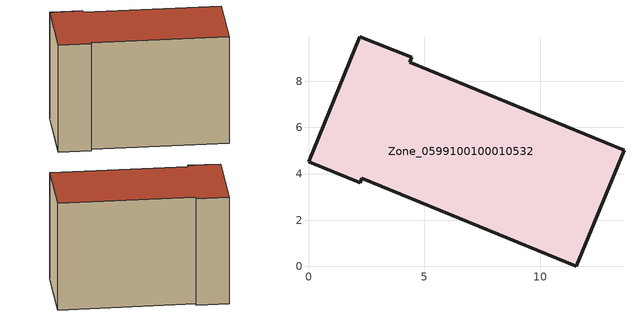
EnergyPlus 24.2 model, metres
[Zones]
Zone_0599100100010532
 floor ground (C_G): 0,4.53 2.22,9.93 4.45,9.03 4.37,8.82 13.62,5.01 11.55,0 2.31,3.81 2.23,3.62 z0
 wall outside (C_F): 4.37,8.82 4.45,9.03 2.22,9.93 0,4.53 2.23,3.62 2.31,3.81 11.55,0 13.62,5.01 4.37,8.82 z0:8.41
 roof outside (C_R): 2.23,3.62 2.31,3.81 11.55,0 13.62,5.01 4.37,8.82 4.45,9.03 2.22,9.93 0,4.53 z8.41
[BUILDING]
Pand.0599100100010532: North Axis=0; Terrain=City; Loads Convergence Tolerance Value=0.04; Temperature Convergence Tolerance Value=0.4; Solar Distribution=FullExterior; Maximum Number of Warmup Days=25; Minimum Number of Warmup Days=1
[Site:Location]
Rotterdam.The.Hague.AP_ZH_NLD Design_Conditions: Latitude=51.96; Longitude=4.45; Time Zone=1; Elevation=-4.5
[SITE:GROUNDTEMPERATURE:BUILDINGSURFACE]
18, 18, 18, 18, 18, 18, 18, 18, 18, 18, 18, 18
[MATERIAL] Thermal Absorptance=0.9; Solar Absorptance=0.7; Visible Absorptance=0.7
Name | Roughness | Thickness | Conductivity | Density | Specific Heat
G.TI.2015-2018 | MediumSmooth | 0.15 | 0.0428571 | 540 | 1210
F.TI.2015-2018 | Rough | 0.3 | 0.0666667 | 1920 | 840
R.TI.2015-2018 | MediumRough | 0.2 | 0.0333333 | 1500 | 1000
[CONSTRUCTION]
C_G: G.TI.2015-2018
C_F: F.TI.2015-2018
C_R: R.TI.2015-2018
[ZONE]
Zone_0599100100010532: Type=1; Multiplier=1; Ceiling Height=Autocalculate; Volume=Autocalculate; Floor Area=autocalculate; Part of Total Floor Area=Yes
[ZONEINFILTRATION:DESIGNFLOWRATE]
Infil_Zone_0599100100010532: Zone or ZoneList or Space or SpaceList=Zone_0599100100010532; Schedule=AlwaysOn; Design Flow Rate Calculation Method=Flow/Area; Flow Rate per Floor Area=0.0015; Constant Term Coefficient=1; Temperature Term Coefficient=0; Velocity Term Coefficient=0; Velocity Squared Term Coefficient=0
[HVACTEMPLATE:ZONE:IDEALLOADSAIRSYSTEM]
Zone_0599100100010532: Maximum Heating Supply Air Temperature=50; Minimum Cooling Supply Air Temperature=13; Maximum Heating Supply Air Humidity Ratio=0.0156; Minimum Cooling Supply Air Humidity Ratio=0.0077; Heating Limit=NoLimit; Cooling Limit=NoLimit; Dehumidification Control Type=ConstantSensibleHeatRatio; Cooling Sensible Heat Ratio=0.7; Dehumidification Setpoint=60; Humidification Control Type=None; Humidification Setpoint=30; Outdoor Air Method=None; Outdoor Air Flow Rate per Person=0.00944; Outdoor Air Flow Rate per Zone Floor Area=0; Outdoor Air Flow Rate per Zone=0; Demand Controlled Ventilation Type=None; Outdoor Air Economizer Type=NoEconomizer; Heat Recovery Type=None; Sensible Heat Recovery Effectiveness=0.7; Latent Heat Recovery Effectiveness=0.65
[ZONECONTROL:THERMOSTAT]
ThermostatControl_Zone_0599100100010532: Zone or ZoneList=Zone_0599100100010532; Control Type Schedule=DualSetpointControlType; Control 1=Thermostat_Zone_0599100100010532; Temperature Difference Between Cutout And Setpoint=0
[THERMOSTATSETPOINT:DUALSETPOINT]
Thermostat_Zone_0599100100010532: Heating Setpoint Temperature Schedule=HeatingSetpoint_Zone_0599100100010532; Cooling Setpoint Temperature Schedule=CoolingSetpoint_Zone_0599100100010532
[SCHEDULE:COMPACT]
HeatingSetpoint_Zone_0599100100010532: Through: 12/31, For: AllDays, Until: 24:00, 21
CoolingSetpoint_Zone_0599100100010532: Through: 12/31, For: AllDays, Until: 24:00, 24
DualSetpointControlType: Through: 12/31, For: AllDays, Until: 24:00, 4
AlwaysOn: Through: 12/31, For: AllDays, Until: 24:00, 1
